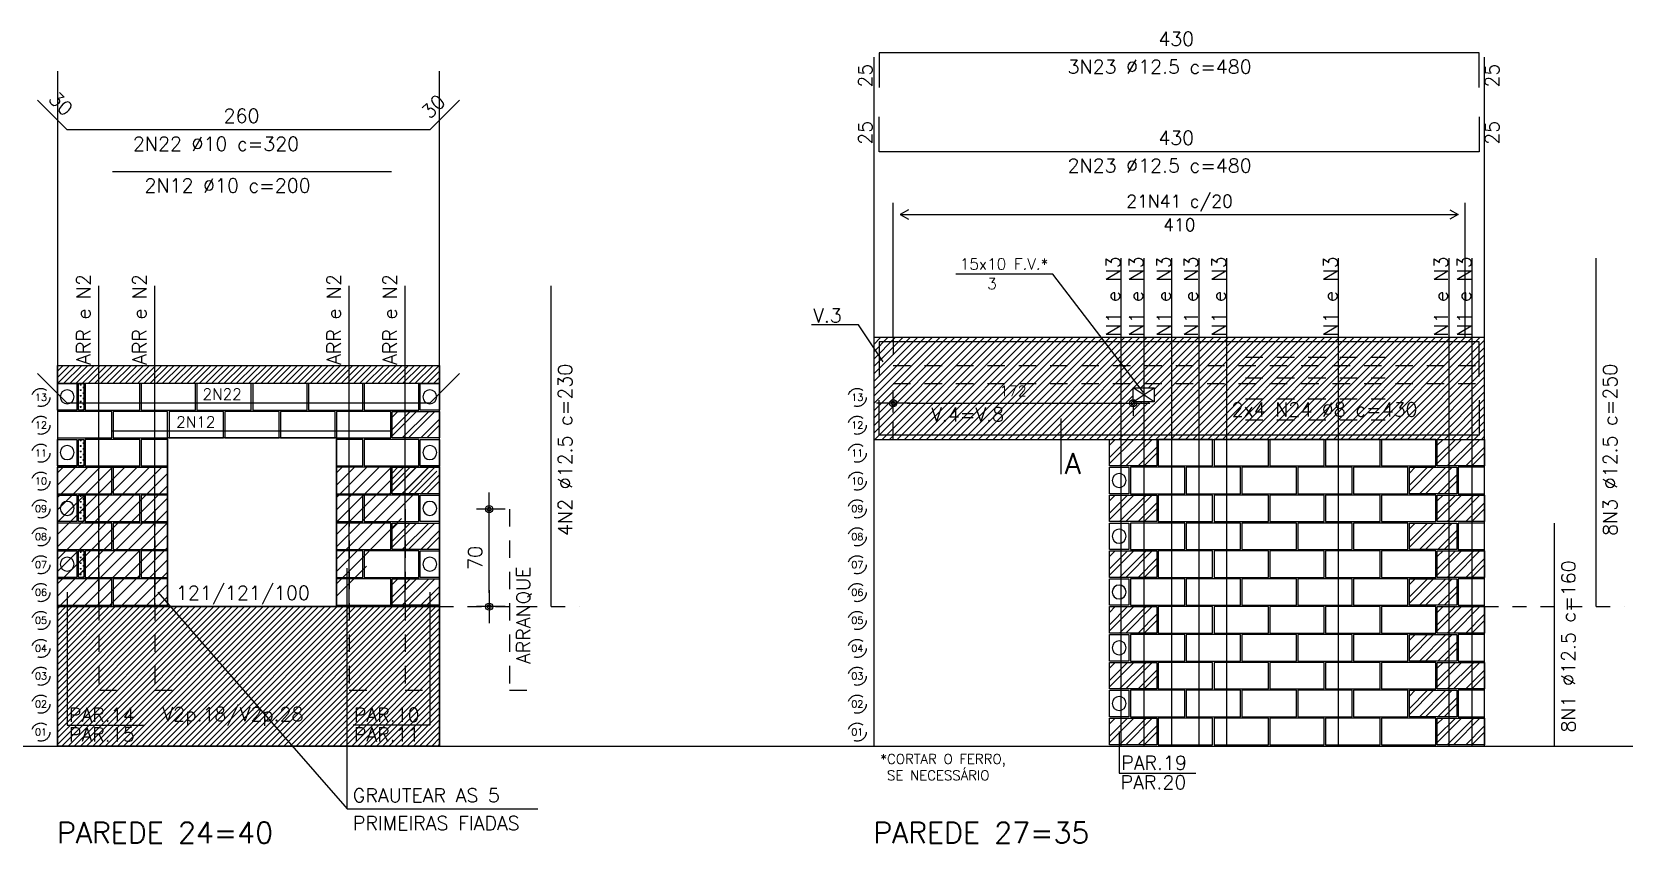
# Model space of a CAD drawing. Extents: x 0 to 187, y -7 to 20.
# Drawn here: x 140.02 to 151.43, y 3.31 to 9.13 of the extents above; entities that cross this region are included whole.
import ezdxf
from ezdxf.enums import TextEntityAlignment as Align

# ---------------------------------------------------------------- set-up
doc = ezdxf.new("R2010")
doc.units = 0
doc.header["$LTSCALE"] = 0.5
doc.header["$MEASUREMENT"] = 0
doc.header["$PDMODE"] = 34
doc.header["$PDSIZE"] = 0.1
doc.linetypes.add('CENTER', pattern=[2, 1.25, -0.25, 0.25, -0.25])
doc.linetypes.add('HIDDEN', pattern=[0.375, 0.25, -0.125])
doc.layers.get('0').update_dxf_attribs({"linetype": 'CONTINUOUS'})
doc.layers.get('DEFPOINTS').update_dxf_attribs({"linetype": 'CONTINUOUS'})
for name, color, linetype in [('AUX00', 7, 'HIDDEN'), ('AUX01', 1, 'CONTINUOUS'), ('B04', 6, 'CONTINUOUS'), ('B19', 3, 'CONTINUOUS'), ('B34', 150, 'CONTINUOUS'), ('B39', 2, 'CONTINUOUS'), ('B39C', 5, 'CONTINUOUS'), ('BLOCOPERP', 2, 'CONTINUOUS'), ('BP', 106, 'CONTINUOUS'), ('COT01', 1, 'CONTINUOUS'), ('EIX01', 1, 'CENTER'), ('FERRO', 4, 'CONTINUOUS'), ('FERRO_CANALETA', 4, 'CONTINUOUS'), ('FERRO_GROUTE', 4, 'CONTINUOUS'), ('FURO', 4, 'CONTINUOUS'), ('H04', 9, 'CONTINUOUS'), ('H34', 9, 'CONTINUOUS'), ('HATCH', 7, 'CONTINUOUS'), ('HATCHLAJE', 251, 'HIDDEN'), ('HI-FURO', 4, 'CONTINUOUS'), ('TXT02', 2, 'CONTINUOUS'), ('TXT05', 4, 'CONTINUOUS'), ('VIG01', 2, 'CONTINUOUS'), ('VIG02', 3, 'CONTINUOUS')]:
    doc.layers.add(name, color=color, linetype=linetype)
doc.styles.add('ROMANS', font='romans.shx')
doc.dimstyles.get("Standard").update_dxf_attribs({"dimscale": 0, "dimtxt": 0.2, "dimasz": 0.2, "dimexe": 0.18, "dimexo": 0.0625, "dimgap": 0.1, "dimtad": 1, "dimdec": 1, "dimlfac": 100, "dimrnd": 0.5, "dimzin": 13, "dimdsep": 46, "dimtxsty": 'ROMANS', "dimblk1": 'DE2', "dimblk2": 'DE2', "dimsah": 1, "dimcen": 0.1, "dimclrt": 3, "dimadec": 0, "dimazin": 0, "dimtfac": 1, "dimtix": 1, "dimtofl": 0, "dimtmove": 0, "dimatfit": 3, "dimldrblk": 'DE2', "dimfxl": 0, "dimtolj": 1, "dimtzin": 13, "dimarcsym": 0})

# ---------------------------------------------------------------- blocks, each defined once
blk = doc.blocks.new('A$C57CC6AC6')
at = {"layer": 'BP'}
blk.add_lwpolyline([(-2.024336254180525e-08, 0.189999976162067), (-2.024336254180525e-08, -2.38379307404557e-08), (0.1399999797566522, -2.38379307404557e-08), (0.1399999797566522, 0.189999976162067)], close=True, dxfattribs=at)
blk.add_circle((0.06999997975665906, 0.09499997616206812), 0.05, dxfattribs=at)
blk = doc.blocks.new('DE2')
blk.add_line((-1.188363510345901, 0), (1.188363510345901, 0))
at = {"color": 2}
for radius in [0.2555068721975965, 0.1378526344701402]:
    blk.add_circle((0, 0), radius, dxfattribs=at)
blk = doc.blocks.new('*D58')
at = {"layer": 'COT01', "color": 0, "lineweight": -2}
for p, q in [((146.1906831919713, 6.396190412015905), (146.1906831919713, 6.552861428922885)), ((146.2906831919713, 6.462861428922885), (147.8106831821169, 6.462861428922885)), ((147.9106831821169, 6.453690412015909), (147.9106831821169, 6.372861428922885))]:
    blk.add_line(p, q, dxfattribs=at)
at = {"layer": 'DEFPOINTS', "color": 0}
for p in [(147.9106831821169, 6.484940412015909), (147.9106831821169, 6.462861428922885), (146.1906831919713, 6.364940412015905)]:
    blk.add_point(p, dxfattribs=at)
at = {"layer": 'COT01', "color": 0, "lineweight": -2, "xscale": 0.1, "yscale": 0.1, "zscale": 0.1, "rotation": 180}
blk.add_blockref('DE2', (146.1906831919713, 6.462861428922885), dxfattribs=at)
at = {"layer": 'COT01', "color": 0, "lineweight": -2, "xscale": 0.1, "yscale": 0.1, "zscale": 0.1}
blk.add_blockref('DE2', (147.9106831821169, 6.462861428922885), dxfattribs=at)
at = {"layer": 'COT01', "color": 3, "insert": (147.0506831870441, 6.550361428922885), "char_height": 0.075, "attachment_point": 5, "style": 'ROMANS'}
blk.add_mtext('\\A1;172', dxfattribs=at)
blk = doc.blocks.new('*D51')
at = {"layer": 'COT01', "color": 0, "lineweight": -2}
for p, q in [((143.4077199064001, 5.703954419712931), (143.2040277858027, 5.703954419712931)), ((143.2940277858027, 5.103954419712942), (143.2940277858027, 5.603954419712931)), ((143.4077199064001, 5.003954419712942), (143.2040277858027, 5.003954419712942))]:
    blk.add_line(p, q, dxfattribs=at)
at = {"layer": 'DEFPOINTS', "color": 0}
for p in [(143.2940277858027, 5.703954419712931), (143.4389699064001, 5.703954419712931), (143.4389699064001, 5.003954419712942)]:
    blk.add_point(p, dxfattribs=at)
at = {"layer": 'COT01', "color": 0, "lineweight": -2, "xscale": 0.1, "yscale": 0.1, "zscale": 0.1}
for p, rotation in [((143.2940277858027, 5.703954419712931), 90), ((143.2940277858027, 5.003954419712942), 270)]:
    blk.add_blockref('DE2', p, dxfattribs=dict(at, rotation=rotation))
at = {"layer": 'COT01', "color": 3, "insert": (143.1940277858027, 5.353954419712895), "char_height": 0.1, "attachment_point": 5, "rotation": 90, "style": 'ROMANS'}
blk.add_mtext('\\A1;70', dxfattribs=at)

msp = doc.modelspace()

# ---------------------------------------------------------------- hatches: boundary and pattern name
at = {"layer": 'H04'}
h = msp.add_hatch(dxfattribs=at)
h.set_pattern_fill('CROSS', color=256, scale=0.08, style=0)
h.set_pattern_definition([(180, (136.0307429058442, 31.09603586031876), (-0.02, 0.02), [0.01, -0.03]), (90, (136.0257429058432, 31.09103586031866), (0.02, 0.02), [0.01, -0.03])])
h.paths.add_polyline_path([(140.3489341451708, 6.413957685473193), (140.3889341451716, 6.413957685473193), (140.3889341451716, 6.603957685472793), (140.3489341451708, 6.603957685472793)])
h = msp.add_hatch(dxfattribs=at)
h.set_pattern_fill('CROSS', color=256, scale=0.08, style=0)
h.set_pattern_definition([(180, (136.0307429058399, 30.69603535972774), (-0.02, 0.02), [0.01, -0.03]), (90, (136.0257429058389, 30.69103535972764), (0.02, 0.02), [0.01, -0.03])])
h.paths.add_polyline_path([(140.3489341451664, 6.013957184882173), (140.3889341451673, 6.013957184882173), (140.3889341451673, 6.203957184881773), (140.3489341451664, 6.203957184881773)])
h = msp.add_hatch(dxfattribs=at)
h.set_pattern_fill('CROSS', color=256, scale=0.08, style=0)
h.set_pattern_definition([(180, (136.0307429058355, 30.29603485913673), (-0.02, 0.02), [0.01, -0.03]), (90, (136.0257429058345, 30.29103485913662), (0.02, 0.02), [0.01, -0.03])])
h.paths.add_polyline_path([(140.3489341451621, 5.613956684291153), (140.3889341451629, 5.613956684291153), (140.3889341451629, 5.803956684290753), (140.3489341451621, 5.803956684290753)])
h = msp.add_hatch(dxfattribs=at)
h.set_pattern_fill('CROSS', color=256, scale=0.08, style=0)
h.set_pattern_definition([(180, (136.0307429058312, 29.89603435854571), (-0.02, 0.02), [0.01, -0.03]), (90, (136.0257429058302, 29.8910343585456), (0.02, 0.02), [0.01, -0.03])])
h.paths.add_polyline_path([(140.3489341451577, 5.213956183700134), (140.3889341451586, 5.213956183700134), (140.3889341451586, 5.403956183699734), (140.3489341451577, 5.403956183699734)])
at = {"layer": 'H34'}
h = msp.add_hatch(dxfattribs=at)
h.set_pattern_fill('ANSI32', color=256, scale=0.25, style=0)
h.set_pattern_definition([(45, (281.4671713559528, -97.88134947790718), (-0.06629126073623882, 0.06629126073623884), []), (45, (281.5113655297029, -97.88134947790718), (-0.06629126073623882, 0.06629126073623884), [])])
h.paths.add_polyline_path([(142.5989699064, 6.403957423257864), (142.5989699064, 6.213957423257298), (142.9389699064, 6.213957423257298), (142.9389699064, 6.403957423257808)])
h = msp.add_hatch(dxfattribs=at)
h.set_pattern_fill('ANSI32', color=256, scale=0.25, style=0)
h.set_pattern_definition([(45, (286.6088846721808, -98.08135014534452), (-0.06629126073623882, 0.06629126073623884), []), (45, (286.6530788459308, -98.08135014534452), (-0.06629126073623882, 0.06629126073623884), [])])
h.paths.add_polyline_path([(147.7406832226279, 6.203956755820535), (147.7406832226279, 6.013956755819969), (148.080683222628, 6.013956755819969), (148.080683222628, 6.203956755820478)])
h = msp.add_hatch(dxfattribs=at)
h.set_pattern_fill('ANSI32', color=256, scale=0.25, style=0)
h.set_pattern_definition([(45, (288.9588846316914, -98.08135014534452), (-0.06629126073623882, 0.06629126073623884), []), (45, (289.0030788054414, -98.08135014534452), (-0.06629126073623882, 0.06629126073623884), [])])
h.paths.add_polyline_path([(150.0906831821384, 6.203956755820535), (150.0906831821384, 6.013956755819969), (150.4306831821385, 6.013956755819969), (150.4306831821385, 6.203956755820478)])
h = msp.add_hatch(dxfattribs=at)
h.set_pattern_fill('ANSI32', color=256, scale=0.25, style=0)
h.set_pattern_definition([(45, (281.4671713559485, -98.28134997849821), (-0.06629126073623882, 0.06629126073623884), []), (45, (281.5113655296985, -98.28134997849821), (-0.06629126073623882, 0.06629126073623884), [])])
h.paths.add_polyline_path([(142.5989699063956, 6.003956922666845), (142.5989699063956, 5.813956922666279), (142.9389699063957, 5.813956922666279), (142.9389699063957, 6.003956922666788)])
h = msp.add_hatch(dxfattribs=at)
h.set_pattern_fill('ANSI32', color=256, scale=0.25, style=0)
h.set_pattern_definition([(45, (288.7588846316913, -98.281350336048), (-0.06629126073623882, 0.06629126073623884), []), (45, (288.8030788054414, -98.281350336048), (-0.06629126073623882, 0.06629126073623884), [])])
h.paths.add_polyline_path([(149.8906831821384, 6.003956565117058), (149.8906831821384, 5.813956565116492), (150.2306831821384, 5.813956565116492), (150.2306831821384, 6.003956565117001)])
h = msp.add_hatch(dxfattribs=at)
h.set_pattern_fill('ANSI32', color=256, scale=0.25, style=0)
h.set_pattern_definition([(45, (286.6088846721765, -98.48135057442533), (-0.06629126073623882, 0.06629126073623884), []), (45, (286.6530788459264, -98.48135057442533), (-0.06629126073623882, 0.06629126073623884), [])])
h.paths.add_polyline_path([(147.7406832226235, 5.803956326739723), (147.7406832226235, 5.613956326739157), (148.0806832226236, 5.613956326739157), (148.0806832226236, 5.803956326739666)])
h = msp.add_hatch(dxfattribs=at)
h.set_pattern_fill('ANSI32', color=256, scale=0.25, style=0)
h.set_pattern_definition([(45, (288.9588846316871, -98.48135057442533), (-0.06629126073623882, 0.06629126073623884), []), (45, (289.0030788054371, -98.48135057442533), (-0.06629126073623882, 0.06629126073623884), [])])
h.paths.add_polyline_path([(150.0906831821341, 5.803956326739723), (150.0906831821341, 5.613956326739157), (150.4306831821342, 5.613956326739157), (150.4306831821342, 5.803956326739666)])
h = msp.add_hatch(dxfattribs=at)
h.set_pattern_fill('ANSI32', color=256, scale=0.25, style=0)
h.set_pattern_definition([(45, (281.4671713559442, -98.68135047908922), (-0.06629126073623882, 0.06629126073623884), []), (45, (281.5113655296941, -98.68135047908922), (-0.06629126073623882, 0.06629126073623884), [])])
h.paths.add_polyline_path([(142.5989699063913, 5.603956422075825), (142.5989699063913, 5.413956422075259), (142.9389699063913, 5.413956422075259), (142.9389699063913, 5.603956422075768)])
h = msp.add_hatch(dxfattribs=at)
h.set_pattern_fill('ANSI32', color=256, scale=0.25, style=0)
h.set_pattern_definition([(45, (288.7588846316869, -98.6813507651288), (-0.06629126073623882, 0.06629126073623884), []), (45, (288.8030788054369, -98.6813507651288), (-0.06629126073623882, 0.06629126073623884), [])])
h.paths.add_polyline_path([(149.890683182134, 5.603956136036238), (149.890683182134, 5.413956136035672), (150.2306831821341, 5.413956136035672), (150.2306831821341, 5.603956136036182)])
h = msp.add_hatch(dxfattribs=at)
h.set_pattern_fill('ANSI32', color=256, scale=0.25, style=0)
h.set_pattern_definition([(45, (286.6088846721721, -98.88135100350615), (-0.06629126073623882, 0.06629126073623884), []), (45, (286.6530788459221, -98.88135100350615), (-0.06629126073623882, 0.06629126073623884), [])])
h.paths.add_polyline_path([(147.7406832226192, 5.403955897658903), (147.7406832226192, 5.213955897658337), (148.0806832226193, 5.213955897658337), (148.0806832226193, 5.403955897658847)])
h = msp.add_hatch(dxfattribs=at)
h.set_pattern_fill('ANSI32', color=256, scale=0.25, style=0)
h.set_pattern_definition([(45, (288.9588846316826, -98.88135100350615), (-0.06629126073623882, 0.06629126073623884), []), (45, (289.0030788054327, -98.88135100350615), (-0.06629126073623882, 0.06629126073623884), [])])
h.paths.add_polyline_path([(150.0906831821297, 5.403955897658903), (150.0906831821297, 5.213955897658337), (150.4306831821298, 5.213955897658337), (150.4306831821298, 5.403955897658847)])
h = msp.add_hatch(dxfattribs=at)
h.set_pattern_fill('ANSI32', color=256, scale=0.25, style=0)
h.set_pattern_definition([(45, (281.4671713559397, -99.08135097968025), (-0.06629126073623882, 0.06629126073623884), []), (45, (281.5113655296898, -99.08135097968025), (-0.06629126073623882, 0.06629126073623884), [])])
h.paths.add_polyline_path([(142.5989699063869, 5.203955921484805), (142.5989699063869, 5.013955921484239), (142.938969906387, 5.013955921484239), (142.938969906387, 5.203955921484749)])
h = msp.add_hatch(dxfattribs=at)
h.set_pattern_fill('ANSI32', color=256, scale=0.25, style=0)
h.set_pattern_definition([(45, (288.7588846316826, -99.08135119420962), (-0.06629126073623882, 0.06629126073623884), []), (45, (288.8030788054326, -99.08135119420962), (-0.06629126073623882, 0.06629126073623884), [])])
h.paths.add_polyline_path([(149.8906831821297, 5.203955706955426), (149.8906831821297, 5.01395570695486), (150.2306831821298, 5.01395570695486), (150.2306831821298, 5.203955706955369)])
h = msp.add_hatch(dxfattribs=at)
h.set_pattern_fill('ANSI32', color=256, scale=0.25, style=0)
h.set_pattern_definition([(45, (286.6088846721677, -99.28135143258697), (-0.06629126073623882, 0.06629126073623884), []), (45, (286.6530788459178, -99.28135143258697), (-0.06629126073623882, 0.06629126073623884), [])])
h.paths.add_polyline_path([(147.7406832226148, 5.003955468578084), (147.7406832226148, 4.813955468577518), (148.0806832226149, 4.813955468577518), (148.0806832226149, 5.003955468578027)])
h = msp.add_hatch(dxfattribs=at)
h.set_pattern_fill('ANSI32', color=256, scale=0.25, style=0)
h.set_pattern_definition([(45, (288.9588846316783, -99.28135143258697), (-0.06629126073623882, 0.06629126073623884), []), (45, (289.0030788054283, -99.28135143258697), (-0.06629126073623882, 0.06629126073623884), [])])
h.paths.add_polyline_path([(150.0906831821254, 5.003955468578084), (150.0906831821254, 4.813955468577518), (150.4306831821255, 4.813955468577518), (150.4306831821255, 5.003955468578027)])
h = msp.add_hatch(dxfattribs=at)
h.set_pattern_fill('ANSI32', color=256, scale=0.25, style=0)
h.set_pattern_definition([(45, (288.7588846316783, -99.48135162329044), (-0.06629126073623882, 0.06629126073623884), []), (45, (288.8030788054283, -99.48135162329044), (-0.06629126073623882, 0.06629126073623884), [])])
h.paths.add_polyline_path([(149.8906831821253, 4.803955277874607), (149.8906831821253, 4.613955277874041), (150.2306831821254, 4.613955277874041), (150.2306831821254, 4.80395527787455)])
h = msp.add_hatch(dxfattribs=at)
h.set_pattern_fill('ANSI32', color=256, scale=0.25, style=0)
h.set_pattern_definition([(45, (286.6088846721634, -99.68135186166779), (-0.06629126073623882, 0.06629126073623884), []), (45, (286.6530788459135, -99.68135186166779), (-0.06629126073623882, 0.06629126073623884), [])])
h.paths.add_polyline_path([(147.7406832226105, 4.603955039497269), (147.7406832226105, 4.413955039496699), (148.0806832226106, 4.413955039496699), (148.0806832226106, 4.603955039497212)])
h = msp.add_hatch(dxfattribs=at)
h.set_pattern_fill('ANSI32', color=256, scale=0.25, style=0)
h.set_pattern_definition([(45, (288.958884631674, -99.68135186166779), (-0.06629126073623882, 0.06629126073623884), []), (45, (289.003078805424, -99.68135186166779), (-0.06629126073623882, 0.06629126073623884), [])])
h.paths.add_polyline_path([(150.090683182121, 4.603955039497269), (150.090683182121, 4.413955039496699), (150.4306831821211, 4.413955039496699), (150.4306831821211, 4.603955039497212)])
h = msp.add_hatch(dxfattribs=at)
h.set_pattern_fill('ANSI32', color=256, scale=0.25, style=0)
h.set_pattern_definition([(45, (288.7588846316739, -99.88135205237126), (-0.06629126073623882, 0.06629126073623884), []), (45, (288.803078805424, -99.88135205237126), (-0.06629126073623882, 0.06629126073623884), [])])
h.paths.add_polyline_path([(149.890683182121, 4.403954848793788), (149.890683182121, 4.213954848793222), (150.2306831821211, 4.213954848793222), (150.2306831821211, 4.403954848793731)])
h = msp.add_hatch(dxfattribs=at)
h.set_pattern_fill('ANSI32', color=256, scale=0.25, style=0)
h.set_pattern_definition([(45, (286.6088846721634, -100.0813518616678), (-0.06629126073623882, 0.06629126073623884), []), (45, (286.6530788459135, -100.0813518616678), (-0.06629126073623882, 0.06629126073623884), [])])
h.paths.add_polyline_path([(147.7406832226105, 4.203955039497266), (147.7406832226105, 4.0139550394967), (148.0806832226106, 4.0139550394967), (148.0806832226106, 4.20395503949721)])
h = msp.add_hatch(dxfattribs=at)
h.set_pattern_fill('ANSI32', color=256, scale=0.25, style=0)
h.set_pattern_definition([(45, (288.958884631674, -100.0813518616678), (-0.06629126073623882, 0.06629126073623884), []), (45, (289.003078805424, -100.0813518616678), (-0.06629126073623882, 0.06629126073623884), [])])
h.paths.add_polyline_path([(150.090683182121, 4.203955039497266), (150.090683182121, 4.0139550394967), (150.4306831821211, 4.0139550394967), (150.4306831821211, 4.20395503949721)])
at = {"layer": 'HATCH'}
h = msp.add_hatch(dxfattribs=at)
h.set_pattern_fill('ANSI31', color=256, scale=0.5, style=0)
h.set_pattern_definition([(45, (134.2308435153872, -163.6113056669431), (-0.04419417382415922, 0.04419417382415922), [])])
h.paths.add_polyline_path([(140.198969843614, 6.003954658090375), (140.9889698638745, 6.003954650268433), (140.9889698638745, 5.00395467411402), (140.198969843614, 5.003954681935962)])
h = msp.add_hatch(dxfattribs=at)
h.set_pattern_fill('ANSI31', color=256, scale=0.5, style=0)
h.set_pattern_definition([(45, (136.2308435153851, -163.6113056669431), (-0.04419417382415922, 0.04419417382415922), [])])
edge = h.paths.add_edge_path()
edge.add_line((142.198969843612, 5.003954681935859), (142.198969843612, 6.003954658090379))
edge.add_line((142.198969843612, 6.003954658090375), (142.9389699063913, 6.00395465076349))
edge.add_line((142.9389699063913, 5.008956171775367), (142.1989804252812, 5.003954681935859))
edge.add_line((142.9389699063913, 5.008956171775367), (142.9389699063913, 6.003954650763493))
at = {"layer": 'HATCHLAJE'}
h = msp.add_hatch(dxfattribs=at)
h.set_pattern_fill('ANSI31', color=256, scale=0.3, style=0)
h.set_pattern_definition([(45, (98.59439772315766, 6.203956755820485), (-0.02651650429449553, 0.02651650429449553), [])])
h.paths.add_polyline_path([(146.0506831919713, 6.203956755820478), (150.4306831821385, 6.203956755820478), (150.4306831821385, 6.933956755820482), (146.0506831919713, 6.933956755820482)])
h.paths.add_polyline_path([(147.9106831821169, 6.573956755820483), (147.9106831821169, 6.473956755820481), (148.0606831821169, 6.473956755820481), (148.0606831821169, 6.573956755820483)], flags=16)
h.paths.add_polyline_path([(146.4423861977646, 6.306806540897337), (147.0542909596694, 6.306806514150125), (147.0542909662261, 6.456806514150125), (146.4423862043213, 6.456806540897337)], flags=24)
h.paths.add_polyline_path([(148.6053876061482, 6.343230046309202), (150.1744352485764, 6.343230046309202), (150.1744352485764, 6.493230048544376), (148.6053876061482, 6.493230048544376)], flags=24)
h = msp.add_hatch(dxfattribs=at)
h.set_pattern_fill('ANSI31', color=256, scale=0.25, style=0)
h.set_pattern_definition([(45, (140.198969843614, 6.60395441971604), (-0.02209708691207961, 0.02209708691207961), [])])
h.paths.add_polyline_path([(142.9389699064, 6.603954419716203), (140.198969843614, 6.603954419716203), (140.198969843614, 6.733954419716042), (142.9389699064, 6.733954419716042)])
h = msp.add_hatch(dxfattribs=at)
h.set_pattern_fill('ANSI31', color=256, scale=0.25, style=0)
h.set_pattern_definition([(45, (182.2589698436142, -4.571045580286892), (-0.02209708691207961, 0.02209708691207961), [])])
h.paths.add_polyline_path([(140.198969843614, 4.003954372038471), (142.9389699064, 4.003954372038471), (142.9389699064, 5.003954610415771), (140.198969843614, 5.003954610415771)])
h.paths.add_polyline_path([(140.2749219281318, 4.163075252218732), (140.274921921575, 4.01307525221873), (140.8153981120512, 4.01307522859377), (140.8153981186079, 4.163075228593769)], flags=24)
h.paths.add_polyline_path([(140.274921921575, 4.303075251698345), (140.2749219281318, 4.153075251698343), (140.8201600233699, 4.153075275531457), (140.8201600168131, 4.303075275531459)], flags=24)
h.paths.add_polyline_path([(140.9181471489342, 4.339460624449714), (140.9181471589253, 4.110889195878286), (142.0990995398777, 4.110889247499355), (142.0990995298865, 4.339460676070786)], flags=24)
h.paths.add_polyline_path([(142.3176983526127, 4.30257668363987), (142.317698346056, 4.152576683639868), (142.8581745365322, 4.152576660014901), (142.8581745430889, 4.302576660014907)], flags=24)
h.paths.add_polyline_path([(142.3176983526127, 4.162576660535194), (142.317698346056, 4.012576660535192), (142.8296031079608, 4.012576638159128), (142.8296031145175, 4.16257663815913)], flags=24)

# ---------------------------------------------------------------- linework, layer by layer
msp.add_xline((74.13889725201055, 4.003954419713491), (1, 0))
at = {"layer": 'AUX00'}
for p, q in [((148.7163883758755, 6.793956755820481), (149.7163883758755, 6.793956755820481)), ((148.7163883758755, 6.643956755820483), (149.7163883758755, 6.643956755820483)), ((148.7163883758755, 6.493956755820484), (149.7163883758755, 6.493956755820484)), ((148.7163883758755, 6.343956755820486), (149.7163883758755, 6.343956755820486))]:
    msp.add_line(p, q, dxfattribs=at)
for centre in [(140.0805710530242, 6.50463904217343), (145.9322844013815, 6.504639042173366), (140.0805710530242, 6.304639042173442), (145.9322844013815, 6.304639042173378), (140.0805710530242, 6.104639042173453), (145.9322844013815, 6.104639042173389), (140.0805710530242, 5.904639042173464), (145.9322844013815, 5.9046390421734), (140.0805710530242, 5.704639042173419), (145.9322844013815, 5.704639042173355), (140.0805710530242, 5.50463904217343), (145.9322844013815, 5.504639042173366), (140.0805710530242, 5.304639042173442), (145.9322844013815, 5.304639042173378), (140.0805710530242, 5.104639042173453), (145.9322844013815, 5.104639042173389), (140.0805710530242, 4.904639042173464), (145.9322844013815, 4.9046390421734), (140.0805710530242, 4.704639042173419), (145.9322844013815, 4.704639042173355), (140.0805710530242, 4.50463904217343), (145.9322844013815, 4.504639042173366), (140.0805710530242, 4.304639042173442), (145.9322844013815, 4.304639042173378), (140.0805710530242, 4.104639042173453), (145.9322844013815, 4.104639042173389)]:
    msp.add_circle(centre, 0.065, dxfattribs=at)
at = {"layer": 'AUX01'}
msp.add_line((142.2749638162065, 3.554465628216782), (142.2749638162065, 5.279270334792756), dxfattribs=at)
for points in [[(146.0506831919713, 8.943954419712973), (146.0506831919713, 4.00395441971294), (150.4306831821168, 4.00395441971294), (150.4306831821168, 8.94395441971291)], [(140.198969843614, 8.843954419713036), (140.198969843614, 4.003954419713004), (142.9389699064, 4.003954419713004), (142.9389699064, 8.843954419712972)], [(146.119341443122, 6.758772947870114), (145.9425949573237, 7.02596471118045), (145.6050982972609, 7.02596471118045)], [(140.2689699266402, 5.108956183699625), (140.2689699266344, 4.152930710142229), (140.8189699266344, 4.152930710142229)], [(140.9192893422246, 5.108956064523912), (142.2749638162065, 3.554465628216782), (143.6430696447156, 3.554465628216782)], [(142.8689698233739, 5.108956183699625), (142.8689698233797, 4.152930710142229), (142.3189698233797, 4.152930710142229)], [(147.8106832226105, 4.108954658090283), (147.8106832226105, 3.808954658090272), (148.3606832226105, 3.808954658090272)]]:
    msp.add_lwpolyline(points, dxfattribs=at)
msp.add_lwpolyline([(142.1989698638701, 6.213955659273665), (140.9889698638702, 6.213955659273665), (140.9889698638702, 5.003955659273629), (142.1989698638701, 5.003955659273629)], close=True, dxfattribs=at)
at = {"layer": 'B04'}
for points in [[(140.3889341451716, 6.413957685473193), (140.3489341451708, 6.413957685473193), (140.3489341451708, 6.603957685472793), (140.3889341451716, 6.603957685472793)], [(140.3889341451673, 6.013957184882173), (140.3489341451664, 6.013957184882173), (140.3489341451664, 6.203957184881773), (140.3889341451673, 6.203957184881773)], [(140.3889341451629, 5.613956684291153), (140.3489341451621, 5.613956684291153), (140.3489341451621, 5.803956684290753), (140.3889341451629, 5.803956684290753)], [(140.3889341451586, 5.213956183700134), (140.3489341451577, 5.213956183700134), (140.3489341451577, 5.403956183699734), (140.3889341451586, 5.403956183699734)]]:
    msp.add_lwpolyline(points, close=True, dxfattribs=at)
at = {"layer": 'B19'}
for points in [[(140.798934124932, 6.013957161046172), (140.9889341249344, 6.013957161046172), (140.9889341249344, 6.203957161046681), (140.798934124932, 6.203957161046681)], [(142.1989698436424, 6.013957184882905), (142.3889698436447, 6.013957184882905), (142.3889698436447, 6.203957184883414), (142.1989698436424, 6.203957184883414)], [(150.2406831618951, 5.813956588953232), (150.4306831618974, 5.813956588953232), (150.4306831618974, 6.003956588953741), (150.2406831618951, 6.003956588953741)], [(140.7989341249233, 5.613956684291495), (140.9889341249257, 5.613956684291495), (140.9889341249257, 5.803956684292004), (140.7989341249233, 5.803956684292004)], [(142.1989698436337, 5.613956708128228), (142.388969843636, 5.613956708128228), (142.388969843636, 5.803956708128737), (142.1989698436337, 5.803956708128737)], [(150.2406831618907, 5.413956159872413), (150.4306831618931, 5.413956159872413), (150.4306831618931, 5.603956159872922), (150.2406831618907, 5.603956159872922)], [(140.7989341249146, 5.213956207536818), (140.988934124917, 5.213956207536818), (140.988934124917, 5.403956207537327), (140.7989341249146, 5.403956207537327)], [(142.198969843625, 5.213956231373551), (142.3889698436273, 5.213956231373551), (142.3889698436273, 5.40395623137406), (142.198969843625, 5.40395623137406)], [(150.2406831618864, 5.013955730791594), (150.4306831618887, 5.013955730791594), (150.4306831618887, 5.203955730792103), (150.2406831618864, 5.203955730792103)], [(150.240683161882, 4.613955301710778), (150.4306831618844, 4.613955301710778), (150.4306831618844, 4.803955301711284), (150.240683161882, 4.803955301711284)], [(150.2406831618777, 4.213954872629962), (150.43068316188, 4.213954872629962), (150.43068316188, 4.403954872630472), (150.2406831618777, 4.403954872630472)]]:
    msp.add_lwpolyline(points, close=True, dxfattribs=at)
at = {"layer": 'B34'}
for points in [[(142.9389699064, 6.213957423257298), (142.5989699064, 6.213957423257298), (142.5989699064, 6.403957423257808), (142.9389699064, 6.403957423257808)], [(148.080683222628, 6.013956755819969), (147.7406832226279, 6.013956755819969), (147.7406832226279, 6.203956755820478), (148.080683222628, 6.203956755820478)], [(150.4306831821385, 6.013956755819969), (150.0906831821384, 6.013956755819969), (150.0906831821384, 6.203956755820478), (150.4306831821385, 6.203956755820478)], [(142.9389699063957, 5.813956922666279), (142.5989699063956, 5.813956922666279), (142.5989699063956, 6.003956922666788), (142.9389699063957, 6.003956922666788)], [(150.2306831821384, 5.813956565116492), (149.8906831821384, 5.813956565116492), (149.8906831821384, 6.003956565117001), (150.2306831821384, 6.003956565117001)], [(148.0806832226236, 5.613956326739157), (147.7406832226235, 5.613956326739157), (147.7406832226235, 5.803956326739666), (148.0806832226236, 5.803956326739666)], [(150.4306831821342, 5.613956326739157), (150.0906831821341, 5.613956326739157), (150.0906831821341, 5.803956326739666), (150.4306831821342, 5.803956326739666)], [(142.9389699063913, 5.413956422075259), (142.5989699063913, 5.413956422075259), (142.5989699063913, 5.603956422075768), (142.9389699063913, 5.603956422075768)], [(150.2306831821341, 5.413956136035672), (149.890683182134, 5.413956136035672), (149.890683182134, 5.603956136036182), (150.2306831821341, 5.603956136036182)], [(148.0806832226193, 5.213955897658337), (147.7406832226192, 5.213955897658337), (147.7406832226192, 5.403955897658847), (148.0806832226193, 5.403955897658847)], [(150.4306831821298, 5.213955897658337), (150.0906831821297, 5.213955897658337), (150.0906831821297, 5.403955897658847), (150.4306831821298, 5.403955897658847)], [(142.938969906387, 5.013955921484239), (142.5989699063869, 5.013955921484239), (142.5989699063869, 5.203955921484749), (142.938969906387, 5.203955921484749)], [(150.2306831821298, 5.01395570695486), (149.8906831821297, 5.01395570695486), (149.8906831821297, 5.203955706955369), (150.2306831821298, 5.203955706955369)], [(148.0806832226149, 4.813955468577518), (147.7406832226148, 4.813955468577518), (147.7406832226148, 5.003955468578027), (148.0806832226149, 5.003955468578027)], [(150.4306831821255, 4.813955468577518), (150.0906831821254, 4.813955468577518), (150.0906831821254, 5.003955468578027), (150.4306831821255, 5.003955468578027)], [(150.2306831821254, 4.613955277874041), (149.8906831821253, 4.613955277874041), (149.8906831821253, 4.80395527787455), (150.2306831821254, 4.80395527787455)], [(148.0806832226106, 4.413955039496699), (147.7406832226105, 4.413955039496699), (147.7406832226105, 4.603955039497212), (148.0806832226106, 4.603955039497212)], [(150.4306831821211, 4.413955039496699), (150.090683182121, 4.413955039496699), (150.090683182121, 4.603955039497212), (150.4306831821211, 4.603955039497212)], [(150.2306831821211, 4.213954848793222), (149.890683182121, 4.213954848793222), (149.890683182121, 4.403954848793731), (150.2306831821211, 4.403954848793731)], [(148.0806832226106, 4.0139550394967), (147.7406832226105, 4.0139550394967), (147.7406832226105, 4.20395503949721), (148.0806832226106, 4.20395503949721)], [(150.4306831821211, 4.0139550394967), (150.090683182121, 4.0139550394967), (150.090683182121, 4.20395503949721), (150.4306831821211, 4.20395503949721)]]:
    msp.add_lwpolyline(points, close=True, dxfattribs=at)
at = {"layer": 'B39'}
for points in [[(140.1989698436401, 6.213957423259458), (140.5889698436395, 6.213957423259458), (140.5889698436395, 6.403957423259115), (140.1989698436401, 6.403957423259115)], [(140.3989341451673, 6.013957184882116), (140.7889341451667, 6.013957184882116), (140.7889341451667, 6.203957184881773), (140.3989341451673, 6.203957184881773)], [(142.3989341451652, 6.013957184880411), (142.7889341451646, 6.013957184880411), (142.7889341451646, 6.203957184880068), (142.3989341451652, 6.203957184880068)], [(148.0906832428722, 6.013956731982383), (148.4806832428716, 6.013956731982383), (148.4806832428716, 6.203956731982039), (148.0906832428722, 6.203956731982039)], [(148.4906832428716, 6.013956731982383), (148.880683242871, 6.013956731982383), (148.880683242871, 6.203956731982039), (148.4906832428716, 6.203956731982039)], [(148.890683242871, 6.013956731982383), (149.2806832428704, 6.013956731982383), (149.2806832428704, 6.203956731982039), (148.890683242871, 6.203956731982039)], [(149.2906832226271, 6.013956755819116), (149.6806832226265, 6.013956755819116), (149.6806832226265, 6.203956755818773), (149.2906832226271, 6.203956755818773)], [(149.6906832226265, 6.013956755819116), (150.0806832226259, 6.013956755819116), (150.0806832226259, 6.203956755818773), (149.6906832226265, 6.203956755818773)], [(140.1989698436358, 5.813956922668439), (140.5889698436352, 5.813956922668439), (140.5889698436352, 6.003956922668095), (140.1989698436358, 6.003956922668095)], [(140.5989698638794, 5.81395689883), (140.9889698638789, 5.81395689883), (140.9889698638789, 6.003956898829657), (140.5989698638794, 6.003956898829657)], [(142.1989698436337, 5.813956922666733), (142.5889698436331, 5.813956922666733), (142.5889698436331, 6.00395692266639), (142.1989698436337, 6.00395692266639)], [(147.8906832428721, 5.813956541278905), (148.2806832428715, 5.813956541278905), (148.2806832428715, 6.003956541278562), (147.8906832428721, 6.003956541278562)], [(148.2906832428715, 5.813956541278905), (148.6806832428709, 5.813956541278905), (148.6806832428709, 6.003956541278562), (148.2906832428715, 6.003956541278562)], [(148.6906832428709, 5.813956541278905), (149.0806832428704, 5.813956541278905), (149.0806832428704, 6.003956541278562), (148.6906832428709, 6.003956541278562)], [(149.090683222627, 5.813956565115639), (149.4806832226264, 5.813956565115639), (149.4806832226264, 6.003956565115296), (149.090683222627, 6.003956565115296)], [(149.4906832226264, 5.813956565115639), (149.8806832226258, 5.813956565115639), (149.8806832226258, 6.003956565115296), (149.4906832226264, 6.003956565115296)], [(140.3989341451629, 5.613956684291097), (140.7889341451624, 5.613956684291097), (140.7889341451624, 5.803956684290753), (140.3989341451629, 5.803956684290753)], [(142.3989341451609, 5.613956684289391), (142.7889341451603, 5.613956684289391), (142.7889341451603, 5.803956684289048), (142.3989341451609, 5.803956684289048)], [(148.0906832428678, 5.613956302901563), (148.4806832428673, 5.613956302901563), (148.4806832428673, 5.80395630290122), (148.0906832428678, 5.80395630290122)], [(148.4906832428672, 5.613956302901563), (148.8806832428667, 5.613956302901563), (148.8806832428667, 5.80395630290122), (148.4906832428672, 5.80395630290122)], [(148.8906832428667, 5.613956302901563), (149.2806832428661, 5.613956302901563), (149.2806832428661, 5.80395630290122), (148.8906832428667, 5.80395630290122)], [(149.2906832226227, 5.613956326738304), (149.6806832226221, 5.613956326738304), (149.6806832226221, 5.803956326737961), (149.2906832226227, 5.803956326737961)], [(149.6906832226221, 5.613956326738304), (150.0806832226215, 5.613956326738304), (150.0806832226215, 5.803956326737961), (149.6906832226221, 5.803956326737961)], [(140.1989698436314, 5.413956422077419), (140.5889698436308, 5.413956422077419), (140.5889698436308, 5.603956422077076), (140.1989698436314, 5.603956422077076)], [(140.5989698638751, 5.41395639823898), (140.9889698638745, 5.41395639823898), (140.9889698638745, 5.603956398238637), (140.5989698638751, 5.603956398238637)], [(142.1989698436294, 5.413956422075714), (142.5889698436288, 5.413956422075714), (142.5889698436288, 5.60395642207537), (142.1989698436294, 5.60395642207537)], [(147.8906832428678, 5.413956112198086), (148.2806832428672, 5.413956112198086), (148.2806832428672, 5.603956112197743), (147.8906832428678, 5.603956112197743)], [(148.2906832428672, 5.413956112198086), (148.6806832428666, 5.413956112198086), (148.6806832428666, 5.603956112197743), (148.2906832428672, 5.603956112197743)], [(148.6906832428666, 5.413956112198086), (149.080683242866, 5.413956112198086), (149.080683242866, 5.603956112197743), (148.6906832428666, 5.603956112197743)], [(149.0906832226226, 5.41395613603482), (149.480683222622, 5.41395613603482), (149.480683222622, 5.603956136034476), (149.0906832226226, 5.603956136034476)], [(149.490683222622, 5.41395613603482), (149.8806832226215, 5.41395613603482), (149.8806832226215, 5.603956136034476), (149.490683222622, 5.603956136034476)], [(140.3989341451586, 5.213956183700077), (140.788934145158, 5.213956183700077), (140.788934145158, 5.403956183699734), (140.3989341451586, 5.403956183699734)], [(142.3989341451565, 5.213956183698372), (142.7889341451559, 5.213956183698372), (142.7889341451559, 5.403956183698028), (142.3989341451565, 5.403956183698028)], [(148.0906832428635, 5.213955873820744), (148.4806832428629, 5.213955873820744), (148.4806832428629, 5.403955873820401), (148.0906832428635, 5.403955873820401)], [(148.4906832428629, 5.213955873820744), (148.8806832428623, 5.213955873820744), (148.8806832428623, 5.403955873820401), (148.4906832428629, 5.403955873820401)], [(148.8906832428623, 5.213955873820744), (149.2806832428617, 5.213955873820744), (149.2806832428617, 5.403955873820401), (148.8906832428623, 5.403955873820401)], [(149.2906832226184, 5.213955897657485), (149.6806832226178, 5.213955897657485), (149.6806832226178, 5.403955897657141), (149.2906832226184, 5.403955897657141)], [(149.6906832226178, 5.213955897657485), (150.0806832226172, 5.213955897657485), (150.0806832226172, 5.403955897657141), (149.6906832226178, 5.403955897657141)], [(140.1989698436271, 5.013955921486399), (140.5889698436265, 5.013955921486399), (140.5889698436265, 5.203955921486056), (140.1989698436271, 5.203955921486056)], [(140.5989698638707, 5.013955897647961), (140.9889698638702, 5.013955897647961), (140.9889698638702, 5.203955897647617), (140.5989698638707, 5.203955897647617)], [(142.198969843625, 5.013955921484694), (142.5889698436244, 5.013955921484694), (142.5889698436244, 5.203955921484351), (142.198969843625, 5.203955921484351)], [(147.8906832428634, 5.013955683117267), (148.2806832428628, 5.013955683117267), (148.2806832428628, 5.203955683116924), (147.8906832428634, 5.203955683116924)], [(148.2906832428628, 5.013955683117267), (148.6806832428622, 5.013955683117267), (148.6806832428622, 5.203955683116924), (148.2906832428628, 5.203955683116924)], [(148.6906832428622, 5.013955683117267), (149.0806832428617, 5.013955683117267), (149.0806832428617, 5.203955683116924), (148.6906832428622, 5.203955683116924)], [(149.0906832226183, 5.013955706954007), (149.4806832226177, 5.013955706954007), (149.4806832226177, 5.203955706953664), (149.0906832226183, 5.203955706953664)], [(149.4906832226177, 5.013955706954007), (149.8806832226171, 5.013955706954007), (149.8806832226171, 5.203955706953664), (149.4906832226177, 5.203955706953664)], [(148.0906832428591, 4.813955444739932), (148.4806832428586, 4.813955444739932), (148.4806832428586, 5.003955444739589), (148.0906832428591, 5.003955444739589)], [(148.4906832428586, 4.813955444739932), (148.880683242858, 4.813955444739932), (148.880683242858, 5.003955444739589), (148.4906832428586, 5.003955444739589)], [(148.890683242858, 4.813955444739932), (149.2806832428574, 4.813955444739932), (149.2806832428574, 5.003955444739589), (148.890683242858, 5.003955444739589)], [(149.290683222614, 4.813955468576665), (149.6806832226134, 4.813955468576665), (149.6806832226134, 5.003955468576322), (149.290683222614, 5.003955468576322)], [(149.6906832226134, 4.813955468576665), (150.0806832226128, 4.813955468576665), (150.0806832226128, 5.003955468576322), (149.6906832226134, 5.003955468576322)], [(147.8906832428591, 4.613955254036451), (148.2806832428585, 4.613955254036451), (148.2806832428585, 4.803955254036104), (147.8906832428591, 4.803955254036104)], [(148.2906832428585, 4.613955254036451), (148.6806832428579, 4.613955254036451), (148.6806832428579, 4.803955254036104), (148.2906832428585, 4.803955254036104)], [(148.6906832428579, 4.613955254036451), (149.0806832428573, 4.613955254036451), (149.0806832428573, 4.803955254036104), (148.6906832428579, 4.803955254036104)], [(149.0906832226139, 4.613955277873188), (149.4806832226134, 4.613955277873188), (149.4806832226134, 4.803955277872845), (149.0906832226139, 4.803955277872845)], [(149.4906832226133, 4.613955277873188), (149.8806832226128, 4.613955277873188), (149.8806832226128, 4.803955277872845), (149.4906832226133, 4.803955277872845)], [(148.0906832428548, 4.413955015659113), (148.4806832428542, 4.413955015659113), (148.4806832428542, 4.603955015658769), (148.0906832428548, 4.603955015658769)], [(148.4906832428542, 4.413955015659113), (148.8806832428536, 4.413955015659113), (148.8806832428536, 4.603955015658769), (148.4906832428542, 4.603955015658769)], [(148.8906832428536, 4.413955015659113), (149.280683242853, 4.413955015659113), (149.280683242853, 4.603955015658769), (148.8906832428536, 4.603955015658769)], [(149.2906832226097, 4.413955039495846), (149.6806832226091, 4.413955039495846), (149.6806832226091, 4.603955039495506), (149.2906832226097, 4.603955039495506)], [(149.6906832226091, 4.413955039495846), (150.0806832226085, 4.413955039495846), (150.0806832226085, 4.603955039495506), (149.6906832226091, 4.603955039495506)], [(147.8906832428547, 4.213954824955636), (148.2806832428541, 4.213954824955636), (148.2806832428541, 4.403954824955292), (147.8906832428547, 4.403954824955292)], [(148.2906832428541, 4.213954824955636), (148.6806832428535, 4.213954824955636), (148.6806832428535, 4.403954824955292), (148.2906832428541, 4.403954824955292)], [(148.6906832428535, 4.213954824955636), (149.080683242853, 4.213954824955636), (149.080683242853, 4.403954824955292), (148.6906832428535, 4.403954824955292)], [(149.0906832226096, 4.213954848792369), (149.480683222609, 4.213954848792369), (149.480683222609, 4.403954848792026), (149.0906832226096, 4.403954848792026)], [(149.490683222609, 4.213954848792369), (149.8806832226084, 4.213954848792369), (149.8806832226084, 4.403954848792026), (149.490683222609, 4.403954848792026)], [(148.0906832428548, 4.013955015659114), (148.4806832428542, 4.013955015659114), (148.4806832428542, 4.203955015658771), (148.0906832428548, 4.203955015658771)], [(148.4906832428542, 4.013955015659114), (148.8806832428536, 4.013955015659114), (148.8806832428536, 4.203955015658771), (148.4906832428542, 4.203955015658771)], [(148.8906832428536, 4.013955015659114), (149.280683242853, 4.013955015659114), (149.280683242853, 4.203955015658771), (148.8906832428536, 4.203955015658771)], [(149.2906832226097, 4.013955039495848), (149.6806832226091, 4.013955039495848), (149.6806832226091, 4.203955039495504), (149.2906832226097, 4.203955039495504)], [(149.6906832226091, 4.013955039495848), (150.0806832226085, 4.013955039495848), (150.0806832226085, 4.203955039495504), (149.6906832226091, 4.203955039495504)]]:
    msp.add_lwpolyline(points, close=True, dxfattribs=at)
at = {"layer": 'B39C'}
for points in [[(140.3989341451716, 6.413957685473136), (140.7889341451711, 6.413957685473136), (140.7889341451711, 6.603957685472793), (140.3989341451716, 6.603957685472793)], [(140.7989341654153, 6.41395766163469), (141.1889341654147, 6.41395766163469), (141.1889341654147, 6.603957661634347), (140.7989341654153, 6.603957661634347)], [(141.1989341654147, 6.41395766163469), (141.5889341654141, 6.41395766163469), (141.5889341654141, 6.603957661634347), (141.1989341654147, 6.603957661634347)], [(141.5989341654141, 6.41395766163469), (141.9889341654135, 6.41395766163469), (141.9889341654135, 6.603957661634347), (141.5989341654141, 6.603957661634347)], [(141.9989341451702, 6.413957685471431), (142.3889341451696, 6.413957685471431), (142.3889341451696, 6.603957685471087), (141.9989341451702, 6.603957685471087)], [(142.3989341451696, 6.413957685471431), (142.788934145169, 6.413957685471431), (142.788934145169, 6.603957685471087), (142.3989341451696, 6.603957685471087)], [(140.5989698638838, 6.213957399421012), (140.9889698638832, 6.213957399421012), (140.9889698638832, 6.403957399420669), (140.5989698638838, 6.403957399420669)], [(140.9989698638832, 6.213957399421012), (141.3889698638826, 6.213957399421012), (141.3889698638826, 6.403957399420669), (140.9989698638832, 6.403957399420669)], [(141.3989698638826, 6.213957399421012), (141.788969863882, 6.213957399421012), (141.788969863882, 6.403957399420669), (141.3989698638826, 6.403957399420669)], [(141.7989698436386, 6.213957423257753), (142.1889698436381, 6.213957423257753), (142.1889698436381, 6.40395742325741), (141.7989698436386, 6.40395742325741)], [(142.1989698436381, 6.213957423257753), (142.5889698436375, 6.213957423257753), (142.5889698436375, 6.40395742325741), (142.1989698436381, 6.40395742325741)]]:
    msp.add_lwpolyline(points, close=True, dxfattribs=at)
at = {"layer": 'COT01'}
for p, q in [((146.1906831919713, 6.933954419715974), (146.1906831919713, 7.899571162870799)), ((150.2906831821168, 6.933954419715974), (150.2906831821168, 7.899571162870799)), ((146.3006826579137, 7.850398755419619), (146.2406831919713, 7.817064977038271)), ((146.2406831919713, 7.817064977038214), (150.240682939182, 7.817065110334546)), ((146.2406831919713, 7.817064977038271), (146.3006826579137, 7.783731198656923)), ((150.1806815658909, 7.850398888715951), (150.2406829391819, 7.817065110334603)), ((150.2406829391819, 7.817065110334603), (150.1806815658909, 7.783731331953256))]:
    msp.add_line(p, q, dxfattribs=at)
at = {"layer": 'EIX01', "linetype": 'HIDDEN', "ltscale": 0.5}
for p, q in [((142.9389699064, 5.00395441971294), (143.9389699064, 5.00395441971294)), ((150.4306831821168, 5.003954419712876), (151.4306831821168, 5.003954419712876)), ((142.9389699064, 4.00395441971294), (143.9389699064, 4.00395441971294)), ((150.4306831821168, 4.003954419712883), (151.4306831821168, 4.003954419712883))]:
    msp.add_line(p, q, dxfattribs=at)
at = {"layer": 'FERRO'}
for points in [[(150.3906831821385, 8.726672193416093), (150.3906831821385, 8.976672193416093), (146.0906831919713, 8.976672193416093), (146.0906831919713, 8.726672193416093)], [(150.3906831821385, 8.516942613674331), (150.3906831821385, 8.266942613674331), (146.0906831919713, 8.266942613674331), (146.0906831919713, 8.516942613674331)], [(150.3906831821385, 6.653956755820481), (150.3906831821385, 6.903956755820481), (146.0906831919713, 6.903956755820481), (146.0906831919713, 6.653956755820481)], [(150.3906831821385, 6.483956755820479), (150.3906831821385, 6.233956755820479), (146.0906831919713, 6.233956755820479), (146.0906831919713, 6.483956755820479)]]:
    msp.add_lwpolyline(points, dxfattribs=at)
at = {"layer": 'FERRO', "linetype": 'HIDDEN'}
for points in [[(140.4964698436141, 5.703954634261347), (140.4964698436141, 4.403954634261343), (140.6464698436141, 4.403954634261343)], [(140.8964698436141, 5.703954634261347), (140.8964698436141, 4.403954634261343), (141.0464698436141, 4.403954634261343)], [(142.2914698436141, 5.703954634261347), (142.2914698436141, 4.403954634261343), (142.4414698436141, 4.403954634261343)], [(142.6914698436141, 5.703954634261347), (142.6914698436141, 4.403954634261343), (142.8414698436141, 4.403954634261343)], [(143.4389699064, 5.703954419712929), (143.4389699064, 4.403954419712925), (143.5889699064001, 4.403954419712925)]]:
    msp.add_lwpolyline(points, dxfattribs=at)
at = {"layer": 'FERRO_CANALETA'}
for p, q in [((140.5939698638701, 8.123954801112085), (142.5939698638701, 8.123954801112085)), ((140.5939698638701, 6.26395565927367), (142.5939698638701, 6.26395565927367))]:
    msp.add_line(p, q, dxfattribs=at)
for points in [[(143.0811019812756, 8.636086835467985), (142.8689699469196, 8.423954801112053), (140.2689698436445, 8.423954801112053), (140.0568378092885, 8.636086835468053)], [(143.0811019812756, 6.676089695992317), (142.8689699469196, 6.463957661636385), (140.2689698436445, 6.463957661636385), (140.0568378092885, 6.676089695992388)]]:
    msp.add_lwpolyline(points, dxfattribs=at)
at = {"layer": 'FERRO_GROUTE'}
for p, q in [((147.825683182117, 4.003954372039061), (147.825683182117, 7.503954372039068)), ((147.9906834872919, 4.003954372039061), (147.9906834872919, 7.503954372039068)), ((148.1881831821169, 4.00395437203909), (148.1881831821169, 7.503954372039097)), ((148.3831831821169, 4.00395437203909), (148.3831831821169, 7.503954372039097)), ((148.583183182117, 4.00395437203909), (148.583183182117, 7.503954372039097)), ((149.383183182117, 4.00395437203909), (149.383183182117, 7.503954372039097)), ((150.1756831821169, 4.003954372039061), (150.1756831821169, 7.503954372039068)), ((150.3406834872918, 4.003954372039061), (150.3406834872918, 7.503954372039068)), ((151.2306831821168, 5.003954419712876), (151.2306831821168, 7.50395441971289)), ((140.4964698436141, 5.003954610415771), (140.4964698436141, 7.303954372039072)), ((140.8964698436141, 5.003954610415771), (140.8964698436141, 7.303954372039072)), ((142.2914698436141, 5.003954610415771), (142.2914698436141, 7.303954372039129)), ((142.6914698436141, 5.003954610415771), (142.6914698436141, 7.303954372039129)), ((143.7389699064001, 5.00395441971294), (143.7389699064001, 7.303954419712952)), ((150.9306831821168, 4.003954419712883), (150.9306831821168, 5.603954419712899))]:
    msp.add_line(p, q, dxfattribs=at)
at = {"layer": 'FURO', "color": 1}
for p, q in [((148.0606831821169, 6.473956755820481), (147.9106831821169, 6.573956755820483)), ((147.9106831821169, 6.473956755820481), (148.0606831821169, 6.573956755820483))]:
    msp.add_line(p, q, dxfattribs=at)
at = {"layer": 'FURO'}
msp.add_lwpolyline([(148.0606831821169, 6.473956755820481), (147.9106831821169, 6.473956755820481), (147.9106831821169, 6.573956755820483), (148.0606831821169, 6.573956755820483)], close=True, dxfattribs=at)
at = {"layer": 'HATCH'}
for points in [[(140.9889698638745, 5.003954610415771), (140.198969843614, 5.003954610415771), (140.198969843614, 6.003955111016072), (140.9889698638745, 6.003955111016072)], [(142.9389699063913, 5.008956171775367), (142.198969843612, 5.003954610415771), (142.198969843612, 6.003955111016072), (142.9389699063913, 6.008956672375668)]]:
    msp.add_lwpolyline(points, close=True, dxfattribs=at)
at = {"layer": 'HI-FURO', "color": 1}
msp.add_lwpolyline([(147.9856831821169, 6.54049411781137), (147.3357039915891, 7.38927640671934), (146.6397648997857, 7.38927640671934)], dxfattribs=at)
at = {"layer": 'TXT05'}
msp.add_line((147.3950396365749, 5.954189950697945), (147.3950396365749, 6.354189569228218), dxfattribs=at)
at = {"layer": 'VIG01'}
for points in [[(142.9389699064, 4.003954372038471), (140.198969843614, 4.003954372038471), (140.198969843614, 5.003954610415771), (142.9389699064, 5.003954610415771)], [(140.198969843614, 4.003954372038471), (142.9389699064, 4.003954372038471), (142.9389699064, 5.003954610415771), (140.198969843614, 5.003954610415771)]]:
    msp.add_lwpolyline(points, close=True, dxfattribs=at)
at = {"layer": 'VIG02'}
msp.add_lwpolyline([(146.0506831919713, 6.203956755820478), (150.4306831821385, 6.203956755820478), (150.4306831821385, 6.933956755820482), (146.0506831919713, 6.933956755820482)], close=True, dxfattribs=at)
at = {"layer": 'VIG02', "linetype": 'HIDDEN'}
for points in [[(146.1906831919713, 6.933956755820482), (146.1906831919713, 6.733956755820479), (150.4306831821385, 6.733956755820479)], [(146.1906831919713, 6.203956755820478), (146.1906831919713, 6.603956755820484), (150.4306831821385, 6.603956755820484)]]:
    msp.add_lwpolyline(points, dxfattribs=at)
at = {"layer": 'VIG02'}
msp.add_lwpolyline([(142.9389699064, 6.603954419716203), (140.198969843614, 6.603954419716203), (140.198969843614, 6.733954419716042), (142.9389699064, 6.733954419716042), (142.9389699064, 6.603954419716203)], dxfattribs=at)

# ---------------------------------------------------------------- block references
at = {"layer": 'BLOCOPERP', "xscale": -1}
for p in [(140.3389698234011, 6.413957685474386), (142.9389698031551, 6.413957709310608), (140.3389698233968, 6.013957184883367), (142.9389698031508, 6.013957208719589), (147.8806832023845, 5.813956588954937), (140.3389698233924, 5.613956684292347), (142.9389698031464, 5.613956708128576), (147.8806832023802, 5.413956159874118), (140.3389698233881, 5.213956183701328), (142.9389698031421, 5.213956207537557), (147.8806832023758, 5.013955730793299), (147.8806832023715, 4.613955301712483), (147.8806832023671, 4.213954872631668)]:
    msp.add_blockref('A$C57CC6AC6', p, dxfattribs=at)

# ---------------------------------------------------------------- texts
at = {"layer": 'AUX00', "color": 2, "style": 'ROMANS'}
for s, p in [('13', (140.0383725177719, 6.480852978834882)), ('13', (145.8900858661291, 6.480852978834818)), ('12', (140.0383725177719, 6.280852978834893)), ('12', (145.8900858661291, 6.28085297883483)), ('11', (140.0383725177719, 6.080852978834905)), ('11', (145.8900858661291, 6.080852978834841)), ('10', (140.0383725177719, 5.880852978834916)), ('10', (145.8900858661291, 5.880852978834852)), ('09', (140.0383725177719, 5.680852978834871)), ('09', (145.8900858661291, 5.680852978834807)), ('08', (140.0383725177719, 5.480852978834882)), ('08', (145.8900858661291, 5.480852978834818)), ('07', (140.0383725177719, 5.280852978834893)), ('07', (145.8900858661291, 5.28085297883483)), ('06', (140.0383725177719, 5.080852978834905)), ('06', (145.8900858661291, 5.080852978834841)), ('05', (140.0383725177719, 4.880852978834916)), ('05', (145.8900858661291, 4.880852978834852)), ('04', (140.0383725177719, 4.680852978834871)), ('04', (145.8900858661291, 4.680852978834807)), ('03', (140.0383725177719, 4.480852978834882)), ('03', (145.8900858661291, 4.480852978834818)), ('02', (140.0383725177719, 4.280852978834893)), ('02', (145.8900858661291, 4.28085297883483)), ('01', (140.0383725177719, 4.080852978834905)), ('01', (145.8900858661291, 4.080852978834841))]:
    msp.add_text(s, height=0.05, rotation=359.999997495522, dxfattribs=at).set_placement(p)
at = {"layer": 'HI-FURO', "color": 2, "style": 'ROMANS'}
for s, height, p in [('15x10 F.V.*', 0.07999999999999999, (146.6682247084578, 7.421373539252237)), ('3', 0.07999999999999999, (146.8644475830401, 7.280417703150611)), ('*CORTAR O FERRO,', 0.07, (146.0980818847876, 3.876762656394973)), (' SE NECESSÁRIO', 0.07, (146.0980818847876, 3.759285646678791))]:
    msp.add_text(s, height=height, dxfattribs=at).set_placement(p)
at = {"layer": 'TXT02', "style": 'ROMANS'}
for s, height, p in [('430', 0.1000000014901161, (148.0906835951551, 9.026672087084208)), ('3N23 %%C12.5 c=480', 0.1000000014901161, (147.4406835854694, 8.826672277819071)), ('260', 0.1000000014901161, (141.3902518338596, 8.473955259691564)), ('2N22 %%C10 c=320', 0.1000000014901161, (140.7402518241739, 8.273955450426428)), ('430', 0.1000000014901161, (148.0906835951551, 8.316942178263034)), ('2N23 %%C12.5 c=480', 0.1000000014901161, (147.4406835854694, 8.116942368997897)), ('2N12 %%C10 c=200', 0.1000000014901161, (140.8231158476042, 7.973955259691564)), ('2N22', 0.08, (141.2393332291473, 6.48827766154395)), ('2x4 N24 %%C8 c=430', 0.1000000014901161, (148.6161018920221, 6.368230046681731)), ('2N12', 0.08, (141.0504168850173, 6.288275659181174)), ('121/121/100', 0.1000000014901161, (141.0487025710294, 5.053955659271253))]:
    msp.add_text(s, height=height, dxfattribs=at).set_placement(p)
for s, height, rotation, p in [('25', 0.1000000014901161, 90.00000250447816, (146.0406839824861, 8.726672464133188)), ('25', 0.1000000014901161, 90.00000250447816, (150.5348178890829, 8.726672464133188)), ('30', 0.1000000014901161, 315.0001285213552, (140.1275482680318, 8.636086948520504)), ('30', 0.1000000014901161, 44.99987147864486, (142.868969200937, 8.494665907401398)), ('25', 0.1000000014901161, 90.00000250447816, (146.0406839824861, 8.316942746046877)), ('25', 0.1000000014901161, 90.00000250447816, (150.5348178890829, 8.316942746046877)), ('N1 e N3', 0.1000000014901161, 90.00000250447816, (147.8177715252114, 6.941870272376889)), ('N1 e N3', 0.1000000014901161, 90.00000250447816, (147.9827718303863, 6.941870272376889)), ('N1 e N3', 0.1000000014901161, 90.00000250447816, (148.1802715252113, 6.941870272376917)), ('N1 e N3', 0.1000000014901161, 90.00000250447816, (148.3752715252114, 6.941870272376917)), ('N1 e N3', 0.1000000014901161, 90.00000250447816, (148.5752715252114, 6.941870272376917)), ('N1 e N3', 0.1000000014901161, 90.00000250447816, (149.3752715252114, 6.941870272376917)), ('N1 e N3', 0.1000000014901161, 90.00000250447816, (150.1677715252114, 6.941870272376882)), ('N1 e N3', 0.1000000014901161, 90.00000250447816, (150.3327718303862, 6.941870272376882)), ('ARR e N2', 0.1000000014901161, 90.00000250447816, (140.436381954429, 6.738461548845578)), ('ARR e N2', 0.1000000014901161, 90.00000250447816, (140.8363819544291, 6.738461548845578)), ('ARR e N2', 0.1000000014901161, 90.00000250447816, (142.2313819544291, 6.738461548845635)), ('ARR e N2', 0.1000000014901161, 90.00000250447816, (142.6313819544291, 6.738461548845635)), ('V.3', 0.1, 2.504478144871314e-06, (145.6161397861864, 7.04316615575641)), ('4N2 %%C12.5 c=230', 0.1000000014901161, 90.00000250447816, (143.8889654920599, 5.511614975667484)), ('8N3 %%C12.5 c=250', 0.1000000014901161, 90.00000250447816, (151.3806787677766, 5.51161497566742)), ('V.4=V.8', 0.1, 359.9999974955218, (146.4626242940955, 6.3318065400127)), ('ARRANQUE', 0.1000000014901161, 90.00000250447816, (143.5889654920599, 4.593569293031113)), ('8N1 %%C12.5 c=160', 0.1000000014901161, 90.00000250447816, (151.0806787677767, 4.101663841470426)), ('PAR.14', 0.1, 2.504478064935256e-06, (140.2808743079914, 4.178075251958532)), ('V2p.18/V2p.28', 0.1, 2.504478064935256e-06, (140.9514804891364, 4.182317768763902)), ('PAR.10', 0.1, 359.999997495522, (142.3236507281012, 4.177576683379684)), ('PAR.15', 0.1, 359.9999974955223, (140.2808743036202, 4.038075251958546)), ('PAR.11', 0.1, 359.9999974955223, (142.3236507281012, 4.037576660275008)), ('PAR.19', 0.1, 359.999997495522, (147.824969317444, 3.834099222803012)), ('PAR.20', 0.1, 2.504477665254967e-06, (147.8202074170532, 3.694099176801998)), ('GRAUTEAR AS 5', 0.1, 2.504478064935256e-06, (142.3163855112115, 3.600880631584779)), ('PRIMEIRAS FIADAS', 0.1, 2.504478064935256e-06, (142.3163855112115, 3.400880625548417))]:
    msp.add_text(s, height=height, rotation=rotation, dxfattribs=at).set_placement(p)
for s, p in [('21N41 c/20', (148.2436589803221, 7.867064976117192)), ('410', (148.2422654733105, 7.698142667067671))]:
    msp.add_text(s, height=0.09, dxfattribs=at).set_placement(p, align=Align.CENTER)
at = {"layer": 'TXT05', "style": 'ROMANS'}
for s, p in [('A', (147.4197703873112, 5.955723773560543)), ('PAREDE 24=40', (140.1954551940691, 3.307754293268651)), ('PAREDE 27=35', (146.0471685424263, 3.307754293268587))]:
    msp.add_text(s, height=0.15, dxfattribs=at).set_placement(p)

# ---------------------------------------------------------------- dimensions: what is measured, and where the dimension line sits
at = {"layer": 'COT01'}
dim = msp.add_linear_dim(base=(147.9106831821169, 6.462861428922885), p1=(146.1906831919713, 6.364940412015905), p2=(147.9106831821169, 6.484940412015909), dimstyle='Standard', override={"dimscale": 0.5, "dimtxt": 0.15, "dimblk": 'DE2', "dimtdec": 1, "dimtofl": 1, "dimfxl": 0.18}, dxfattribs=at)
dim.commit()
dim.dimension.update_dxf_attribs({"geometry": '*D58', "text_midpoint": (147.0506831870441, 6.550361428922885)})
dim = msp.add_linear_dim(base=(143.2940277858027, 5.703954419712931), p1=(143.4389699064, 5.00395441971294), p2=(143.4389699064, 5.703954419712929), angle=90, dimstyle='Standard', override={"dimscale": 0.5, "dimblk": 'DE2', "dimtofl": 1}, dxfattribs=at)
dim.commit()
dim.dimension.update_dxf_attribs({"geometry": '*D51', "text_midpoint": (143.1940277858027, 5.353954419712895)})

doc.saveas('drawing.dxf')
